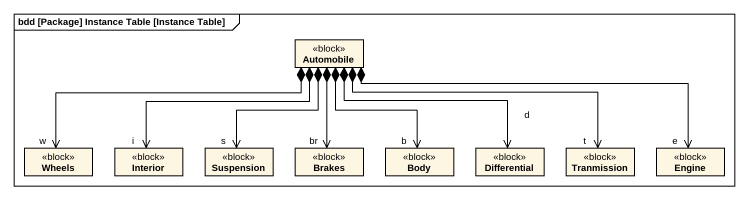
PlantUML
@startuml
mainframe bdd [Package] Instance Table [Instance Table]
hide circle
hide empty members
class Automobile <<block>>
class Wheels <<block>>
class Interior <<block>>
class Suspension <<block>>
class Brakes <<block>>
class Body <<block>>
class Differential <<block>>
class Tranmission <<block>>
class Engine <<block>>
Automobile *-left-> "w" Wheels
Automobile *--> "i" Interior
Automobile *--> "s" Suspension
Automobile *--> "br" Brakes
Automobile *--> "b" Body
Automobile *--> Differential : d
Automobile *-right-> "t" Tranmission
Automobile *-right-> "e" Engine
@enduml
